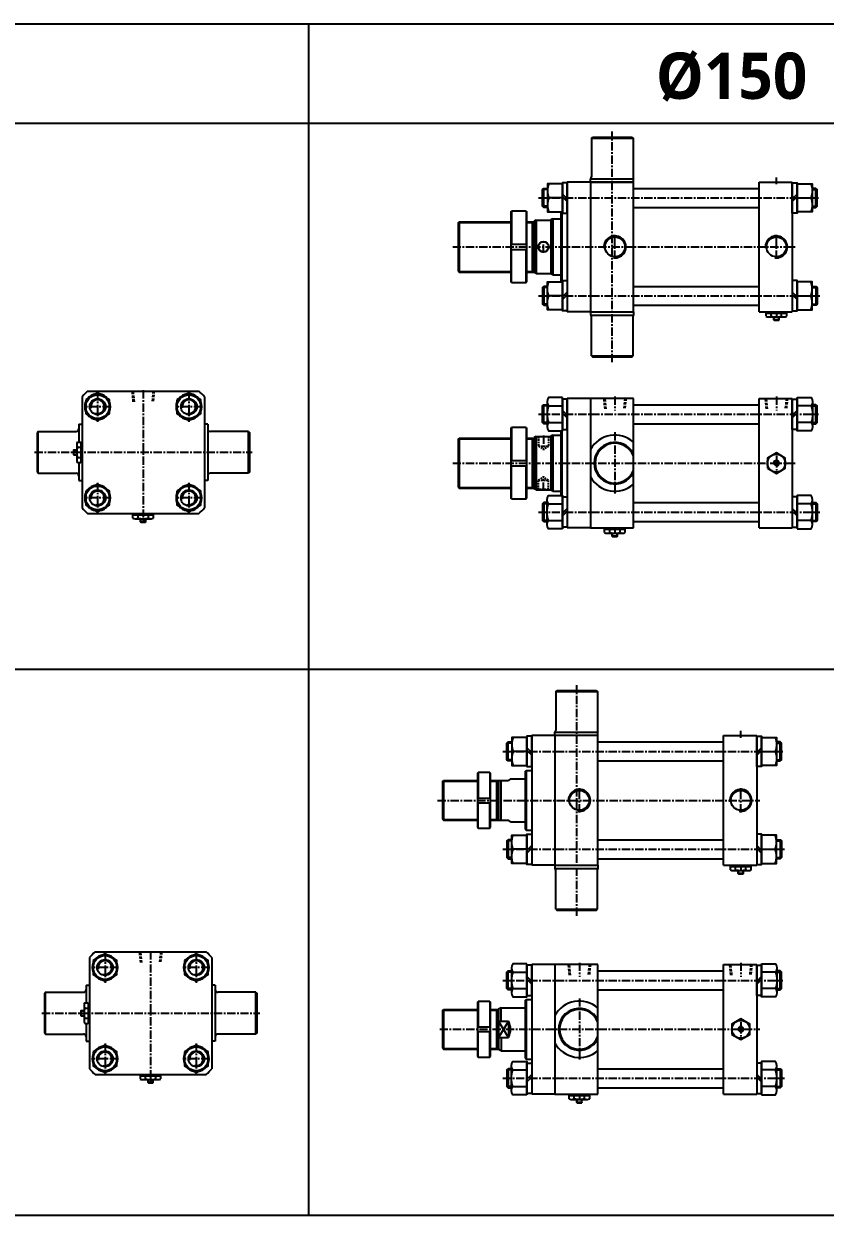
# Model space of a CAD drawing. Extents: x -819 to 4840, y 0 to 3452.
# Drawn here: x 893 to 2104, y 0 to 1801 of the extents above; entities that cross this region are included whole.
import ezdxf

# ---------------------------------------------------------------- set-up
doc = ezdxf.new("R2010")
doc.units = 0
doc.header["$LTSCALE"] = 10
doc.header["$MEASUREMENT"] = 0
doc.linetypes.add('CENTER', pattern=[2, 1.25, -0.25, 0.25, -0.25])
doc.linetypes.add('HIDDEN', pattern=[0.375, 0.25, -0.125])
doc.layers.get('0').update_dxf_attribs({"linetype": 'CONTINUOUS'})
doc.layers.get('DEFPOINTS').update_dxf_attribs({"linetype": 'CONTINUOUS'})
for name, color, linetype in [('CENTER', 1, 'CENTER'), ('ML', 7, 'CONTINUOUS'), ('THIN', 3, 'CONTINUOUS')]:
    doc.layers.add(name, color=color, linetype=linetype)
doc.styles.add('문자', font='romans.shx')

msp = doc.modelspace()

# ---------------------------------------------------------------- linework, layer by layer
for p, q in [((0, 1801.1), (3817.3, 1801.1)), ((1323.8, 0), (1323.8, 1801.1)), ((0, 1651.1), (3817.3, 1651.1)), ((0, 825.6), (3817.3, 825.6)), ((0, 0), (3817.3, 0))]:
    msp.add_line(p, q)
at = {"color": 7, "linetype": 'Continuous'}
for p, q in [((2014.6, 1358.9), (2014.6, 1363.9)), ((2014.6, 1363.9), (2021, 1363.9)), ((2015.6, 1363.9), (2015.6, 1365.9)), ((2015.6, 1365.9), (2044.8, 1365.9)), ((2017.8, 1357.9), (2042.6, 1357.9)), ((2021, 1363.9), (2045.8, 1363.9)), ((2022.4, 1358.9), (2022.4, 1363.9)), ((2026.2, 1358.2), (2026.2, 1358.2)), ((2026.2, 1353.4), (2026.2, 1357.9)), ((2026.2, 1353.4), (2026.7, 1352.9)), ((2034.2, 1353.4), (2026.2, 1353.4)), ((2026.7, 1352.9), (2033.7, 1352.9)), ((2034.2, 1353.4), (2033.7, 1352.9)), ((2034.2, 1353.4), (2034.2, 1357.9)), ((2038, 1358.9), (2038, 1363.9)), ((2044.8, 1363.9), (2044.8, 1365.9)), ((2045.8, 1358.9), (2045.8, 1363.9)), ((968.3, 1157.3), (967.8, 1156.8)), ((967.8, 1156.8), (967.8, 1149.8)), ((968.3, 1157.3), (972.8, 1157.3)), ((968.3, 1149.3), (968.3, 1157.3)), ((972.8, 1165.7), (972.8, 1140.9)), ((973.1, 1157.3), (973.1, 1157.3)), ((973.8, 1168.9), (978.8, 1168.9)), ((973.8, 1161.1), (978.8, 1161.1)), ((978.8, 1168.9), (978.8, 1162.6)), ((978.8, 1167.9), (980.8, 1167.9)), ((978.8, 1162.6), (978.8, 1137.7)), ((980.8, 1167.9), (980.8, 1138.7)), ((968.3, 1149.3), (967.8, 1149.8)), ((968.3, 1149.3), (972.8, 1149.3)), ((973.8, 1145.5), (978.8, 1145.5)), ((973.8, 1137.7), (978.8, 1137.7)), ((978.8, 1138.7), (980.8, 1138.7)), ((1057.7, 1053.8), (1057.7, 1058.8)), ((1057.7, 1058.8), (1064.1, 1058.8)), ((1058.7, 1058.8), (1058.7, 1060.8)), ((1058.7, 1060.8), (1087.9, 1060.8)), ((1060.9, 1052.8), (1085.7, 1052.8)), ((1064.1, 1058.8), (1088.9, 1058.8)), ((1065.5, 1053.8), (1065.5, 1058.8)), ((1069.3, 1053.1), (1069.3, 1053.1)), ((1069.3, 1048.3), (1069.3, 1052.8)), ((1069.3, 1048.3), (1069.8, 1047.8)), ((1077.3, 1048.3), (1069.3, 1048.3)), ((1069.8, 1047.8), (1076.8, 1047.8)), ((1077.3, 1048.3), (1076.8, 1047.8)), ((1077.3, 1048.3), (1077.3, 1052.8)), ((1081.1, 1053.8), (1081.1, 1058.8)), ((1087.9, 1058.8), (1087.9, 1060.8)), ((1088.9, 1053.8), (1088.9, 1058.8)), ((1770.6, 1031.9), (1770.6, 1036.9)), ((1770.6, 1036.9), (1777, 1036.9)), ((1771.6, 1036.9), (1771.6, 1038.9)), ((1771.6, 1038.9), (1800.8, 1038.9)), ((1773.8, 1030.9), (1798.6, 1030.9)), ((1777, 1036.9), (1801.8, 1036.9)), ((1778.4, 1031.9), (1778.4, 1036.9)), ((1782.2, 1031.2), (1782.2, 1031.2)), ((1782.2, 1026.4), (1782.2, 1030.9)), ((1790.2, 1026.4), (1790.2, 1030.9)), ((1794, 1031.9), (1794, 1036.9)), ((1800.8, 1036.9), (1800.8, 1038.9)), ((1801.8, 1031.9), (1801.8, 1036.9)), ((1782.2, 1026.4), (1782.7, 1025.9)), ((1790.2, 1026.4), (1782.2, 1026.4)), ((1782.7, 1025.9), (1789.7, 1025.9)), ((1790.2, 1026.4), (1789.7, 1025.9)), ((1960.8, 522.1), (1960.8, 527.1)), ((1960.8, 527.1), (1967.1, 527.1)), ((1961.8, 527.1), (1961.8, 529.1)), ((1961.8, 529.1), (1991, 529.1)), ((1967.1, 527.1), (1992, 527.1)), ((1968.6, 522.1), (1968.6, 527.1)), ((1984.2, 522.1), (1984.2, 527.1)), ((1991, 527.1), (1991, 529.1)), ((1992, 522.1), (1992, 527.1)), ((1964, 521.1), (1988.8, 521.1)), ((1972.4, 521.3), (1972.4, 521.3)), ((1972.4, 516.6), (1972.4, 521.1)), ((1972.4, 516.6), (1972.9, 516.1)), ((1980.4, 516.6), (1972.4, 516.6)), ((1972.9, 516.1), (1979.9, 516.1)), ((1980.4, 516.6), (1979.9, 516.1)), ((1980.4, 516.6), (1980.4, 521.1)), ((979.5, 309.4), (979, 308.9)), ((979, 308.9), (979, 301.9)), ((979.5, 309.4), (984, 309.4)), ((979.5, 301.4), (979.5, 309.4)), ((984, 317.8), (984, 293)), ((984.2, 309.4), (984.2, 309.4)), ((984.9, 321), (990, 321)), ((984.9, 313.2), (990, 313.2)), ((990, 321), (990, 314.7)), ((990, 320), (992, 320)), ((990, 314.7), (990, 289.8)), ((992, 320), (992, 290.8)), ((979.5, 301.4), (979, 301.9)), ((979.5, 301.4), (984, 301.4)), ((984.9, 297.6), (990, 297.6)), ((984.9, 289.8), (990, 289.8)), ((990, 290.8), (992, 290.8)), ((1068.9, 205.9), (1068.9, 210.9)), ((1068.9, 210.9), (1075.2, 210.9)), ((1069.9, 210.9), (1069.9, 212.9)), ((1069.9, 212.9), (1099, 212.9)), ((1072, 204.9), (1096.9, 204.9)), ((1075.2, 210.9), (1100, 210.9)), ((1076.7, 205.9), (1076.7, 210.9)), ((1080.5, 205.2), (1080.5, 205.2)), ((1080.5, 200.4), (1080.5, 204.9)), ((1080.5, 200.4), (1081, 199.9)), ((1088.5, 200.4), (1080.5, 200.4)), ((1081, 199.9), (1088, 199.9)), ((1088.5, 200.4), (1088, 199.9)), ((1088.5, 200.4), (1088.5, 204.9)), ((1092.2, 205.9), (1092.2, 210.9)), ((1099, 210.9), (1099, 212.9)), ((1100, 205.9), (1100, 210.9)), ((1716.8, 176), (1716.8, 181)), ((1716.8, 181), (1723.1, 181)), ((1717.8, 181), (1717.8, 183)), ((1717.8, 183), (1747, 183)), ((1723.1, 181), (1748, 181)), ((1724.6, 176), (1724.6, 181)), ((1740.2, 176), (1740.2, 181)), ((1747, 181), (1747, 183)), ((1748, 176), (1748, 181)), ((1720, 175), (1744.8, 175)), ((1728.4, 175.3), (1728.4, 175.3)), ((1728.4, 170.5), (1728.4, 175)), ((1728.4, 170.5), (1728.9, 170)), ((1736.4, 170.5), (1728.4, 170.5)), ((1728.9, 170), (1735.9, 170)), ((1736.4, 170.5), (1735.9, 170)), ((1736.4, 170.5), (1736.4, 175))]:
    msp.add_line(p, q, dxfattribs=at)
for points in [[(2016.7, 1129.1), (2030.2, 1121.3), (2043.7, 1129.1), (2043.7, 1144.7), (2030.2, 1152.5), (2016.7, 1144.7)], [(2028.8, 1139.4), (2027.3, 1136.9), (2028.8, 1134.4), (2031.7, 1134.4), (2033.1, 1136.9), (2031.7, 1139.4)], [(1962.9, 273.2), (1976.4, 265.4), (1989.9, 273.2), (1989.9, 288.8), (1976.4, 296.6), (1962.9, 288.8)], [(1974.9, 283.5), (1973.5, 281), (1974.9, 278.5), (1977.8, 278.5), (1979.3, 281), (1977.8, 283.5)]]:
    msp.add_lwpolyline(points, close=True, dxfattribs=at)
for centre, radius in [((2030.2, 1136.9), 13.5), ((2030.2, 1136.9), 3.5), ((1976.4, 281), 13.5), ((1976.4, 281), 3.5)]:
    msp.add_circle(centre, radius, dxfattribs=at)
for centre, radius, start, end in [((2017.8, 1363.5), 5.62, 235.6158, 270), ((2018.5, 1366.1), 8.22, 241.7006, 298.2994), ((2030.2, 1389.3), 31.3, 255.6172, 270.0141), ((2030.2, 1389.3), 31.3, 269.9859, 284.3828), ((2041.9, 1366.1), 8.22, 241.7006, 298.2994), ((978.4, 1165.7), 5.62, 145.6158, 180), ((981, 1165), 8.22, 151.7006, 208.2994), ((1004.2, 1153.3), 31.3, 165.6172, 180.0141), ((1004.2, 1153.3), 31.3, 179.9859, 194.3828), ((981, 1141.6), 8.22, 151.7006, 208.2994), ((1060.9, 1058.4), 5.62, 235.6158, 270), ((1061.6, 1061), 8.22, 241.7006, 298.2994), ((1073.3, 1084.2), 31.3, 255.6172, 270.0141), ((1073.3, 1084.2), 31.3, 269.9859, 284.3828), ((1085, 1061), 8.22, 241.7006, 298.2994), ((1773.8, 1036.5), 5.62, 235.6158, 270), ((1774.5, 1039.1), 8.22, 241.7006, 298.2994), ((1786.2, 1062.3), 31.3, 255.6172, 270.0141), ((1786.2, 1062.3), 31.3, 269.9859, 284.3828), ((1797.9, 1039.1), 8.22, 241.7006, 298.2994), ((1964, 526.7), 5.62, 235.6158, 270), ((1964.7, 529.3), 8.22, 241.7006, 298.2994), ((1976.4, 552.4), 31.3, 255.6172, 270.0141), ((1976.4, 552.4), 31.3, 269.9859, 284.3828), ((1988.1, 529.3), 8.22, 241.7006, 298.2994), ((989.6, 317.8), 5.62, 145.6158, 180), ((992.2, 317.1), 8.22, 151.7006, 208.2994), ((1015.3, 305.4), 31.3, 165.6172, 180.0141), ((1015.3, 305.4), 31.3, 179.9859, 194.3828), ((992.2, 293.7), 8.22, 151.7006, 208.2994), ((1072, 210.5), 5.62, 235.6158, 270), ((1072.8, 213.1), 8.22, 241.7006, 298.2994), ((1084.4, 236.3), 31.3, 255.6172, 270.0141), ((1084.5, 236.3), 31.3, 269.9859, 284.3828), ((1096.1, 213.1), 8.22, 241.7006, 298.2994), ((1720, 180.7), 5.62, 235.6158, 270), ((1720.7, 183.3), 8.22, 241.7006, 298.2994), ((1732.4, 206.4), 31.3, 255.6172, 270.0141), ((1732.4, 206.4), 31.3, 269.9859, 284.3828), ((1744.1, 183.3), 8.22, 241.7006, 298.2994)]:
    msp.add_arc(centre, radius, start, end, dxfattribs=at)
at = {"layer": 'CENTER'}
for p, q in [((1004.3, 1245.3), (1004.3, 1199.4)), ((1142.3, 1245.3), (1142.3, 1199.4)), ((1024.2, 1222.3), (984.4, 1222.3)), ((1162.2, 1222.3), (1122.4, 1222.3)), ((1004.3, 1107.3), (1004.3, 1061.4)), ((1142.3, 1107.3), (1142.3, 1061.4)), ((1024.2, 1084.3), (984.4, 1084.3)), ((1162.2, 1084.3), (1122.4, 1084.3)), ((1015.5, 397.4), (1015.5, 351.4)), ((1153.5, 397.4), (1153.5, 351.4)), ((1035.4, 374.4), (995.6, 374.4)), ((1173.4, 374.4), (1133.6, 374.4)), ((1015.5, 259.4), (1015.5, 213.4)), ((1153.5, 259.4), (1153.5, 213.4)), ((1035.4, 236.4), (995.6, 236.4)), ((1173.4, 236.4), (1133.6, 236.4))]:
    msp.add_line(p, q, dxfattribs=at)
at = {"layer": 'DEFPOINTS', "color": 0, "linetype": 'ByBlock'}
for p in [(975.8, 1110.8), (1170.8, 1110.8), (987, 262.9), (1182, 262.9)]:
    msp.add_point(p, dxfattribs=at)
at = {"layer": 'ML'}
for p, q in [((1750.7, 1628.4), (1752.2, 1629.9)), ((1750.7, 1628.4), (1813.7, 1628.4)), ((1750.7, 1628.4), (1750.7, 1570)), ((1812.2, 1629.9), (1813.7, 1628.4)), ((1813.7, 1628.4), (1813.7, 1568.9)), ((1678.6, 1523.6), (1678.6, 1552.2)), ((1714.2, 1561.9), (1714.2, 1365.9)), ((1749.2, 1561.9), (1714.2, 1561.9)), ((1749.2, 1561.9), (1749.2, 1566.9)), ((1749.2, 1561.9), (1749.2, 1365.9)), ((1814.2, 1561.9), (1749.2, 1561.9)), ((1749.2, 1561.9), (1814.2, 1561.9)), ((1814.2, 1561.9), (1814.2, 1566.9)), ((1814.2, 1365.9), (1814.2, 1561.9)), ((2004.2, 1561.9), (2054.2, 1561.9)), ((2004.2, 1365.9), (2004.2, 1561.9)), ((2054.2, 1561.9), (2054.2, 1365.9)), ((2089.9, 1523.6), (2089.9, 1552.2)), ((1707, 1537.9), (1686.1, 1537.9)), ((1707, 1543.6), (1714.2, 1536.4)), ((1707, 1539.5), (1714.2, 1532.3)), ((2061.4, 1543.6), (2054.2, 1536.4)), ((2061.4, 1539.5), (2054.2, 1532.3)), ((2061.4, 1537.9), (2082.3, 1537.9)), ((1629, 1516.9), (1630, 1517.9)), ((1629, 1516.9), (1629, 1410.9)), ((1630, 1517.9), (1630, 1467.9)), ((1652, 1517.9), (1630, 1517.9)), ((1652, 1517.9), (1652, 1467.9)), ((1652, 1517.9), (1653, 1516.9)), ((1653, 1410.9), (1653, 1516.9)), ((1704.2, 1516.7), (1704.2, 1411.2)), ((1705.7, 1516.7), (1705.7, 1411.2)), ((1549.2, 1500.4), (1550.7, 1501.9)), ((1549.2, 1500.4), (1549.2, 1427.4)), ((1550.7, 1501.9), (1550.7, 1425.9)), ((1661.2, 1501.9), (1661.2, 1425.9)), ((1667.2, 1504.4), (1664.2, 1502.7)), ((1664.2, 1502.7), (1664.2, 1425.2)), ((1667.2, 1504.4), (1667.2, 1423.4)), ((1692.2, 1506.4), (1689.2, 1504.7)), ((1689.2, 1504.7), (1689.2, 1423.2)), ((1692.2, 1506.4), (1692.2, 1421.4)), ((1629, 1467.9), (1653, 1467.9)), ((1629, 1459.9), (1653, 1459.9)), ((1630, 1409.9), (1630, 1459.9)), ((1652, 1409.9), (1652, 1459.9)), ((1549.2, 1427.4), (1550.7, 1425.9)), ((1667.2, 1423.4), (1664.2, 1425.2)), ((1692.2, 1421.4), (1689.2, 1423.2)), ((1630, 1409.9), (1629, 1410.9)), ((1630, 1409.9), (1652, 1409.9)), ((1652, 1409.9), (1653, 1410.9)), ((1678.6, 1404.2), (1678.6, 1375.6)), ((1707, 1389.9), (1686.1, 1389.9)), ((1707, 1388.4), (1714.2, 1395.6)), ((1707, 1384.3), (1714.2, 1391.5)), ((2061.4, 1388.4), (2054.2, 1395.6)), ((2061.4, 1384.3), (2054.2, 1391.5)), ((2061.4, 1389.9), (2082.3, 1389.9)), ((2089.9, 1404.2), (2089.9, 1375.6)), ((1749.2, 1365.9), (1714.2, 1365.9)), ((1749.2, 1365.9), (1814.2, 1365.9)), ((1749.2, 1365.9), (1749.2, 1360.9)), ((1750.7, 1299.4), (1750.7, 1357.8)), ((1813.7, 1299.4), (1813.7, 1359)), ((1814.2, 1365.9), (1814.2, 1360.9)), ((2004.2, 1365.9), (2054.2, 1365.9)), ((1750.7, 1299.4), (1752.2, 1297.9)), ((1750.7, 1299.4), (1813.7, 1299.4)), ((1812.2, 1297.9), (1813.7, 1299.4)), ((989.2, 1245.8), (1157.4, 1245.8)), ((980.8, 1237.4), (980.8, 1110.8)), ((1165.8, 1237.4), (1165.8, 1110.8)), ((1678.6, 1196.6), (1678.6, 1225.2)), ((1683.7, 1229.7), (1683.7, 1192.1)), ((1749.2, 1234.9), (1714.2, 1234.9)), ((1714.2, 1234.9), (1714.2, 1038.9)), ((1749.2, 1234.9), (1749.2, 1038.9)), ((1814.2, 1234.9), (1749.2, 1234.9)), ((1814.2, 1038.9), (1814.2, 1234.9)), ((2004.2, 1038.9), (2004.2, 1234.9)), ((2004.2, 1234.9), (2054.2, 1234.9)), ((2054.2, 1234.9), (2054.2, 1038.9)), ((2084.7, 1229.7), (2084.7, 1192.1)), ((2089.9, 1196.6), (2089.9, 1225.2)), ((1685.7, 1223.4), (1707, 1223.4)), ((1707, 1216.6), (1714.2, 1209.4)), ((1707, 1212.5), (1714.2, 1205.3)), ((2061.4, 1216.6), (2054.2, 1209.4)), ((2061.4, 1212.5), (2054.2, 1205.3)), ((2082.8, 1223.4), (2061.4, 1223.4)), ((975.8, 1195.8), (980.3, 1195.8)), ((975.8, 1195.8), (975.8, 1168.9)), ((1170.8, 1195.8), (1166.3, 1195.8)), ((1170.8, 1195.8), (1170.8, 1110.8)), ((1629, 1189.9), (1630, 1190.9)), ((1629, 1189.9), (1629, 1083.9)), ((1630, 1190.9), (1630, 1140.9)), ((1652, 1190.9), (1630, 1190.9)), ((1652, 1190.9), (1652, 1140.9)), ((1652, 1190.9), (1653, 1189.9)), ((1653, 1083.9), (1653, 1189.9)), ((1685.7, 1198.4), (1707, 1198.4)), ((2082.8, 1198.4), (2061.4, 1198.4)), ((914.3, 1184.8), (912.8, 1183.3)), ((912.8, 1183.3), (912.8, 1123.3)), ((914.3, 1184.8), (971.8, 1184.8)), ((914.3, 1121.8), (914.3, 1184.8)), ((1232.3, 1184.8), (1174.8, 1184.8)), ((1232.3, 1121.8), (1232.3, 1184.8)), ((1232.3, 1184.8), (1233.8, 1183.3)), ((1233.8, 1183.3), (1233.8, 1123.3)), ((1549.2, 1173.4), (1550.7, 1174.9)), ((1549.2, 1173.4), (1549.2, 1100.4)), ((1550.7, 1174.9), (1550.7, 1098.9)), ((1661.2, 1174.9), (1661.2, 1098.9)), ((1667.2, 1177.4), (1664.2, 1175.7)), ((1664.2, 1175.7), (1664.2, 1098.1)), ((1667.2, 1177.4), (1667.2, 1096.4)), ((1692.2, 1179.4), (1689.2, 1177.7)), ((1689.2, 1177.7), (1689.2, 1096.1)), ((1692.2, 1179.4), (1692.2, 1094.4)), ((1704.2, 1185.8), (1704.2, 1088)), ((1705.7, 1185.8), (1705.7, 1088)), ((975.8, 1137.7), (975.8, 1110.8)), ((1629, 1140.9), (1653, 1140.9)), ((912.8, 1123.3), (914.3, 1121.8)), ((914.3, 1121.8), (971.8, 1121.8)), ((1232.3, 1121.8), (1174.8, 1121.8)), ((1233.8, 1123.3), (1232.3, 1121.8)), ((1629, 1132.9), (1653, 1132.9)), ((1630, 1082.9), (1630, 1132.9)), ((1652, 1082.9), (1652, 1132.9)), ((975.8, 1110.8), (980.3, 1110.8)), ((1170.8, 1110.8), (1166.3, 1110.8)), ((1549.2, 1100.4), (1550.7, 1098.9)), ((1630, 1082.9), (1629, 1083.9)), ((1630, 1082.9), (1652, 1082.9)), ((1652, 1082.9), (1653, 1083.9)), ((1667.2, 1096.4), (1664.2, 1098.1)), ((1683.7, 1044.1), (1683.7, 1081.7)), ((1692.2, 1094.4), (1689.2, 1096.1)), ((2084.7, 1044.1), (2084.7, 1081.7)), ((1678.6, 1077.2), (1678.6, 1048.6)), ((1685.7, 1075.4), (1707, 1075.4)), ((1707, 1061.4), (1714.2, 1068.6)), ((1707, 1057.3), (1714.2, 1064.5)), ((2061.4, 1061.4), (2054.2, 1068.6)), ((2061.4, 1057.3), (2054.2, 1064.5)), ((2082.8, 1075.4), (2061.4, 1075.4)), ((2089.9, 1077.2), (2089.9, 1048.6)), ((1685.7, 1050.4), (1707, 1050.4)), ((2082.8, 1050.4), (2061.4, 1050.4)), ((1749.2, 1038.9), (1714.2, 1038.9)), ((1749.2, 1038.9), (1814.2, 1038.9)), ((2004.2, 1038.9), (2054.2, 1038.9)), ((1696.9, 791.6), (1698.4, 793.1)), ((1758.4, 793.1), (1759.9, 791.6)), ((1696.9, 791.6), (1759.9, 791.6)), ((1696.9, 791.6), (1696.9, 733.2)), ((1759.9, 791.6), (1759.9, 732)), ((1660.4, 725.1), (1660.4, 529.1)), ((1695.4, 725.1), (1660.4, 725.1)), ((1695.4, 725.1), (1695.4, 730.1)), ((1695.4, 725.1), (1695.4, 529.1)), ((1760.4, 725.1), (1695.4, 725.1)), ((1760.4, 725.1), (1760.4, 730.1)), ((1760.4, 529.1), (1760.4, 725.1)), ((1950.4, 725.1), (2000.4, 725.1)), ((1950.4, 529.1), (1950.4, 725.1)), ((2000.4, 725.1), (2000.4, 529.1)), ((1624.7, 686.8), (1624.7, 715.4)), ((1653.2, 706.7), (1660.4, 699.5)), ((1653.2, 702.7), (1660.4, 695.5)), ((2007.6, 706.7), (2000.4, 699.5)), ((2007.6, 702.7), (2000.4, 695.5)), ((2036, 686.8), (2036, 715.4)), ((1653.2, 701.1), (1632.2, 701.1)), ((2007.6, 701.1), (2028.5, 701.1)), ((1578.3, 668.1), (1579.3, 669.1)), ((1578.3, 668.1), (1578.3, 586.1)), ((1579.3, 669.1), (1579.3, 630.6)), ((1597.3, 669.1), (1579.3, 669.1)), ((1597.3, 669.1), (1597.3, 630.6)), ((1597.3, 669.1), (1598.3, 668.1)), ((1598.3, 586.1), (1598.3, 668.1)), ((1650.4, 670.6), (1651.9, 672.1)), ((1650.4, 670.6), (1650.4, 583.6)), ((1651.9, 672.1), (1651.9, 582.1)), ((1525.4, 655.6), (1526.9, 657.1)), ((1525.4, 655.6), (1525.4, 598.6)), ((1526.9, 657.1), (1526.9, 597.1)), ((1607.4, 657.1), (1607.4, 597.1)), ((1610.4, 657.1), (1610.4, 596.9)), ((1614.4, 597.1), (1614.4, 657.1)), ((1628.4, 659.6), (1625.4, 657.1)), ((1578.3, 630.6), (1598.3, 630.6)), ((1578.3, 623.6), (1598.3, 623.6)), ((1579.3, 585.1), (1579.3, 623.6)), ((1597.3, 585.1), (1597.3, 623.6)), ((1525.4, 598.6), (1526.9, 597.1)), ((1628.4, 594.6), (1625.4, 597.1)), ((1578.3, 586.1), (1579.3, 585.1)), ((1579.3, 585.1), (1597.3, 585.1)), ((1597.3, 585.1), (1598.3, 586.1)), ((1650.4, 583.6), (1651.9, 582.1)), ((1624.7, 567.4), (1624.7, 538.8)), ((1653.2, 551.5), (1660.4, 558.7)), ((2007.6, 551.5), (2000.4, 558.7)), ((2036, 567.4), (2036, 538.8)), ((1653.2, 553.1), (1632.2, 553.1)), ((1653.2, 547.5), (1660.4, 554.7)), ((2007.6, 547.5), (2000.4, 554.7)), ((2007.6, 553.1), (2028.5, 553.1)), ((1695.4, 529.1), (1660.4, 529.1)), ((1695.4, 529.1), (1760.4, 529.1)), ((1695.4, 529.1), (1695.4, 524.1)), ((1760.4, 529.1), (1760.4, 524.1)), ((1950.4, 529.1), (2000.4, 529.1)), ((1696.9, 462.6), (1696.9, 521)), ((1759.9, 462.6), (1759.9, 522.2)), ((1696.9, 462.6), (1759.9, 462.6)), ((1696.9, 462.6), (1698.4, 461.1)), ((1758.4, 461.1), (1759.9, 462.6)), ((1000.4, 397.9), (1168.5, 397.9)), ((992, 389.5), (992, 262.9)), ((1177, 389.5), (1177, 262.9)), ((1695.4, 379), (1660.4, 379)), ((1660.4, 379), (1660.4, 183)), ((1695.4, 379), (1695.4, 183)), ((1760.4, 379), (1695.4, 379)), ((1760.4, 183), (1760.4, 379)), ((1950.4, 183), (1950.4, 379)), ((1950.4, 379), (2000.4, 379)), ((2000.4, 379), (2000.4, 183)), ((1624.7, 340.7), (1624.7, 369.3)), ((1629.9, 373.8), (1629.9, 336.2)), ((1631.8, 367.6), (1653.2, 367.6)), ((1653.2, 360.7), (1660.4, 353.5)), ((2007.6, 360.7), (2000.4, 353.5)), ((2028.9, 367.6), (2007.6, 367.6)), ((2030.9, 373.8), (2030.9, 336.2)), ((2036, 340.7), (2036, 369.3)), ((987, 347.9), (987, 321)), ((987, 347.9), (991.5, 347.9)), ((1182, 347.9), (1177.5, 347.9)), ((1182, 347.9), (1182, 262.9)), ((1631.8, 342.5), (1653.2, 342.5)), ((1653.2, 356.6), (1660.4, 349.4)), ((2007.6, 356.6), (2000.4, 349.4)), ((2028.9, 342.5), (2007.6, 342.5)), ((925.5, 336.9), (924, 335.4)), ((924, 335.4), (924, 275.4)), ((925.5, 273.9), (925.5, 336.9)), ((925.5, 336.9), (983, 336.9)), ((1243.5, 336.9), (1186, 336.9)), ((1243.5, 273.9), (1243.5, 336.9)), ((1243.5, 336.9), (1245, 335.4)), ((1245, 335.4), (1245, 275.4)), ((1650.4, 324.5), (1651.9, 326)), ((1650.4, 324.5), (1650.4, 237.5)), ((1651.9, 326), (1651.9, 236)), ((1525.4, 309.5), (1526.9, 311)), ((1525.4, 309.5), (1525.4, 252.5)), ((1526.9, 311), (1526.9, 251)), ((1578.3, 322), (1579.3, 323)), ((1578.3, 322), (1578.3, 240)), ((1597.3, 323), (1579.3, 323)), ((1579.3, 323), (1579.3, 284.5)), ((1597.3, 323), (1598.3, 322)), ((1597.3, 323), (1597.3, 284.5)), ((1598.3, 240), (1598.3, 322)), ((1607.4, 311), (1607.4, 251)), ((1614.4, 313.5), (1610.4, 311.2)), ((1610.4, 311.2), (1610.4, 250.8)), ((1614.4, 293.5), (1614.4, 313.5)), ((987, 289.8), (987, 262.9)), ((1610.4, 293.5), (1625.4, 293.5)), ((1625.4, 293.5), (1625.4, 268.5)), ((924, 275.4), (925.5, 273.9)), ((925.5, 273.9), (983, 273.9)), ((1243.5, 273.9), (1186, 273.9)), ((1245, 275.4), (1243.5, 273.9)), ((1578.3, 284.5), (1598.3, 284.5)), ((1578.3, 277.5), (1598.3, 277.5)), ((1579.3, 239), (1579.3, 277.5)), ((1597.3, 239), (1597.3, 277.5)), ((987, 262.9), (991.5, 262.9)), ((1182, 262.9), (1177.5, 262.9)), ((1525.4, 252.5), (1526.9, 251)), ((1610.4, 268.5), (1625.4, 268.5)), ((1614.4, 268.5), (1614.4, 248.5)), ((1578.3, 240), (1579.3, 239)), ((1579.3, 239), (1597.3, 239)), ((1597.3, 239), (1598.3, 240)), ((1614.4, 248.5), (1610.4, 250.8)), ((1650.4, 237.5), (1651.9, 236)), ((1624.7, 221.3), (1624.7, 192.7)), ((1629.9, 188.2), (1629.9, 225.8)), ((1631.8, 219.6), (1653.2, 219.6)), ((2028.9, 219.6), (2007.6, 219.6)), ((2030.9, 188.2), (2030.9, 225.8)), ((2036, 221.3), (2036, 192.7)), ((1653.2, 205.5), (1660.4, 212.7)), ((1653.2, 201.4), (1660.4, 208.6)), ((2007.6, 205.5), (2000.4, 212.7)), ((2007.6, 201.4), (2000.4, 208.6)), ((1631.8, 194.5), (1653.2, 194.5)), ((1695.4, 183), (1660.4, 183)), ((1695.4, 183), (1760.4, 183)), ((1950.4, 183), (2000.4, 183)), ((2028.9, 194.5), (2007.6, 194.5))]:
    msp.add_line(p, q, dxfattribs=at)
at = {"layer": 'ML', "color": 7, "linetype": 'Continuous'}
for p, q in [((1752.2, 1629.9), (1812.2, 1629.9)), ((1749.2, 1566.9), (1814.2, 1566.9)), ((1814.2, 1552.2), (2004.2, 1552.2)), ((1814.2, 1523.6), (2004.2, 1523.6)), ((1550.7, 1501.9), (1629, 1501.9)), ((1653, 1501.9), (1664.2, 1501.9)), ((1667.2, 1504.4), (1689.2, 1504.4)), ((1692.2, 1506.4), (1704.2, 1506.4)), ((1550.7, 1425.9), (1629, 1425.9)), ((1653, 1425.9), (1664.2, 1425.9)), ((1667.2, 1423.4), (1689.2, 1423.4)), ((1692.2, 1421.4), (1704.2, 1421.4)), ((1814.2, 1404.2), (2004.2, 1404.2)), ((1814.2, 1375.6), (2004.2, 1375.6)), ((1749.2, 1360.9), (1814.2, 1360.9)), ((1752.2, 1297.9), (1812.2, 1297.9)), ((1814.2, 1225.2), (2004.2, 1225.2)), ((1814.2, 1196.6), (2004.2, 1196.6)), ((1550.7, 1174.9), (1629, 1174.9)), ((1653, 1174.9), (1664.2, 1174.9)), ((1667.2, 1177.4), (1689.2, 1177.4)), ((1692.2, 1179.4), (1704.2, 1179.4)), ((980.8, 1110.8), (980.8, 1069.2)), ((1165.8, 1110.8), (1165.8, 1069.2)), ((1550.7, 1098.9), (1629, 1098.9)), ((1653, 1098.9), (1664.2, 1098.9)), ((1667.2, 1096.4), (1689.2, 1096.4)), ((1692.2, 1094.4), (1704.2, 1094.4)), ((1814.2, 1077.2), (2004.2, 1077.2)), ((989.2, 1060.8), (1157.4, 1060.8)), ((1814.2, 1048.6), (2004.2, 1048.6)), ((1698.4, 793.1), (1758.4, 793.1)), ((1695.4, 730.1), (1760.4, 730.1)), ((1760.4, 715.4), (1950.4, 715.4)), ((1760.4, 686.8), (1950.4, 686.8)), ((1651.9, 672.1), (1660.4, 672.1)), ((1526.9, 657.1), (1578.3, 657.1)), ((1598.3, 657.1), (1610.4, 657.1)), ((1610.4, 657.1), (1625.4, 657.1)), ((1628.4, 659.6), (1650.4, 659.6)), ((1526.9, 597.1), (1578.3, 597.1)), ((1598.3, 597.1), (1610.4, 597.1)), ((1610.4, 597.1), (1625.4, 597.1)), ((1628.4, 594.6), (1650.4, 594.6)), ((1651.9, 582.1), (1660.4, 582.1)), ((1760.4, 567.4), (1950.4, 567.4)), ((1695.4, 524.1), (1760.4, 524.1)), ((1760.4, 538.8), (1950.4, 538.8)), ((1698.4, 461.1), (1758.4, 461.1)), ((1760.4, 369.3), (1950.4, 369.3)), ((1651.9, 326), (1660.4, 326)), ((1760.4, 340.7), (1950.4, 340.7)), ((1526.9, 311), (1578.3, 311)), ((1598.3, 311), (1610.4, 311)), ((1614.4, 313.5), (1650.4, 313.5)), ((992, 262.9), (992, 221.3)), ((1177, 262.9), (1177, 221.3)), ((1526.9, 251), (1578.3, 251)), ((1598.3, 251), (1610.4, 251)), ((1614.4, 248.5), (1650.4, 248.5)), ((1651.9, 236), (1660.4, 236)), ((1760.4, 221.3), (1950.4, 221.3)), ((1000.4, 212.9), (1168.5, 212.9)), ((1760.4, 192.7), (1950.4, 192.7))]:
    msp.add_line(p, q, dxfattribs=at)
at = {"layer": 'ML', "color": 1, "linetype": 'CENTER'}
for p, q in [((1782.2, 1289.6), (1782.2, 1638.2)), ((2030.2, 1558.6), (2030.2, 1569)), ((1670.6, 1537.9), (2093.9, 1537.9)), ((1786.2, 1445.7), (1786.2, 1482.2)), ((2030.2, 1445.7), (2030.2, 1482.2)), ((1541, 1463.9), (2059.2, 1463.9)), ((1678.2, 1455.1), (1678.2, 1472.7)), ((1670.6, 1389.9), (2096.1, 1389.9)), ((2030.2, 1366.8), (2030.2, 1357.2)), ((1073.3, 1247.1), (1073.3, 1048.4)), ((1786.2, 1237.6), (1786.2, 1216.4)), ((2030.2, 1237.6), (2030.2, 1216.4)), ((1670.6, 1210.9), (2093.9, 1210.9)), ((1678.2, 1178.7), (1678.2, 1156.7)), ((1786.2, 1183.7), (1786.2, 1090.2)), ((909, 1153.3), (1238.1, 1153.3)), ((1541, 1136.9), (2059.2, 1136.9)), ((2030.2, 1147.9), (2030.2, 1125.9)), ((1678.2, 1095.1), (1678.2, 1117.1)), ((1670.6, 1062.9), (2096.1, 1062.9)), ((1786.2, 1039.7), (1786.2, 1030.2)), ((1728.4, 452.8), (1728.4, 801.4)), ((1976.4, 721.8), (1976.4, 732.2)), ((1616.7, 701.1), (2040, 701.1)), ((1732.4, 608.8), (1732.4, 645.4)), ((1976.4, 608.8), (1976.4, 645.4)), ((1517.9, 627.1), (2005.3, 627.1)), ((1616.7, 553.1), (2042.3, 553.1)), ((1976.4, 529.9), (1976.4, 520.4)), ((1084.5, 399.2), (1084.5, 200.5)), ((1732.4, 381.7), (1732.4, 360.5)), ((1976.4, 381.7), (1976.4, 360.5)), ((1616.7, 355), (2040, 355)), ((1732.4, 327.8), (1732.4, 234.3)), ((920.1, 305.4), (1249.3, 305.4)), ((1976.4, 292), (1976.4, 270)), ((1521.3, 281), (2005.3, 281)), ((1616.7, 207), (2042.3, 207)), ((1732.4, 183.9), (1732.4, 174.3))]:
    msp.add_line(p, q, dxfattribs=at)
at = {"layer": 'ML', "color": 2, "linetype": 'Continuous'}
for p, q in [((1549.7, 1500.9), (1629, 1500.9)), ((1653, 1500.9), (1661.2, 1500.9)), ((1549.7, 1426.9), (1629, 1426.9)), ((1653, 1426.9), (1661.2, 1426.9)), ((1549.7, 1173.9), (1629, 1173.9)), ((1653, 1173.9), (1661.2, 1173.9)), ((1549.7, 1099.9), (1629, 1099.9)), ((1653, 1099.9), (1661.2, 1099.9)), ((1525.9, 656.1), (1578.3, 656.1)), ((1598.3, 656.1), (1607.4, 656.1)), ((1525.9, 598.1), (1578.3, 598.1)), ((1598.3, 598.1), (1607.4, 598.1)), ((1525.9, 310), (1578.3, 310)), ((1598.3, 310), (1607.4, 310)), ((1525.9, 252), (1578.3, 252)), ((1598.3, 252), (1607.4, 252))]:
    msp.add_line(p, q, dxfattribs=at)
at = {"layer": 'ML', "color": 2}
for p, q in [((1661.2, 1500.9), (1663, 1501.9)), ((1661.2, 1426.9), (1663, 1425.9)), ((2026.7, 1358.1), (2026.7, 1358.1)), ((2026.7, 1352.9), (2026.7, 1357.9)), ((2033.7, 1352.9), (2033.7, 1357.9)), ((1661.2, 1173.9), (1663, 1174.9)), ((967.8, 1156.8), (972.8, 1156.8)), ((973, 1156.8), (973, 1156.8)), ((967.8, 1149.8), (972.8, 1149.8)), ((1661.2, 1099.9), (1663, 1098.9)), ((1069.8, 1053), (1069.8, 1053)), ((1069.8, 1047.8), (1069.8, 1052.8)), ((1076.8, 1047.8), (1076.8, 1052.8)), ((1782.7, 1031.1), (1782.7, 1031.1)), ((1782.7, 1025.9), (1782.7, 1030.9)), ((1789.7, 1025.9), (1789.7, 1030.9)), ((1607.4, 656.1), (1609.1, 657.1)), ((1607.4, 598.1), (1609.1, 597.1)), ((1972.9, 521.3), (1972.9, 521.3)), ((1972.9, 516.1), (1972.9, 521.1)), ((1979.9, 516.1), (1979.9, 521.1)), ((979, 308.9), (984, 308.9)), ((984.2, 308.9), (984.2, 308.9)), ((1607.4, 310), (1609.1, 311)), ((979, 301.9), (984, 301.9)), ((1625.4, 268.5), (1610.4, 293.5)), ((1625.4, 293.5), (1610.4, 268.5)), ((1607.4, 252), (1609.1, 251)), ((1081, 205.1), (1081, 205.1)), ((1081, 199.9), (1081, 204.9)), ((1088, 199.9), (1088, 204.9)), ((1728.9, 175.2), (1728.9, 175.2)), ((1728.9, 170), (1728.9, 175)), ((1735.9, 170), (1735.9, 175))]:
    msp.add_line(p, q, dxfattribs=at)
at = {"layer": 'ML', "color": 6, "linetype": 'HIDDEN', "ltscale": 1.5}
for p, q in [((1058.3, 1229.8), (1056.7, 1245.8)), ((1059.9, 1229.8), (1058.3, 1245.8)), ((1088.3, 1245.8), (1086.7, 1229.8)), ((1089.9, 1245.8), (1088.3, 1229.8)), ((1771.2, 1218.9), (1769.6, 1234.9)), ((1772.8, 1218.9), (1771.2, 1234.9)), ((1801.2, 1234.9), (1799.6, 1218.9)), ((1802.8, 1234.9), (1801.2, 1218.9)), ((2015.2, 1218.9), (2013.6, 1234.9)), ((2016.8, 1218.9), (2015.2, 1234.9)), ((2045.2, 1234.9), (2043.6, 1218.9)), ((2046.8, 1234.9), (2045.2, 1218.9)), ((1069.5, 381.9), (1067.9, 397.9)), ((1071.1, 381.9), (1069.5, 397.9)), ((1099.5, 397.9), (1097.9, 381.9)), ((1101.1, 397.9), (1099.5, 381.9)), ((1717.4, 363), (1715.8, 379)), ((1719, 363), (1717.4, 379)), ((1747.4, 379), (1745.8, 363)), ((1749, 379), (1747.4, 363)), ((1961.4, 363), (1959.8, 379)), ((1963, 363), (1961.4, 379)), ((1991.4, 379), (1989.8, 363)), ((1993, 379), (1991.4, 363))]:
    msp.add_line(p, q, dxfattribs=at)
at = {"layer": 'ML', "color": 6, "linetype": 'HIDDEN'}
for p, q in [((1670.2, 1177.4), (1670.7, 1176.9)), ((1670.7, 1176.9), (1670.7, 1162.4)), ((1685.7, 1176.9), (1670.7, 1176.9)), ((1686.2, 1177.4), (1685.7, 1176.9)), ((1685.7, 1176.9), (1685.7, 1162.4)), ((1670.7, 1162.4), (1685.7, 1162.4)), ((1670.7, 1162.4), (1678.2, 1158.1)), ((1685.7, 1162.4), (1678.2, 1158.1)), ((1670.7, 1111.4), (1678.2, 1115.7)), ((1670.7, 1111.4), (1685.7, 1111.4)), ((1670.7, 1096.9), (1670.7, 1111.4)), ((1685.7, 1111.4), (1678.2, 1115.7)), ((1685.7, 1096.9), (1685.7, 1111.4)), ((1670.2, 1096.4), (1670.7, 1096.9)), ((1685.7, 1096.9), (1670.7, 1096.9)), ((1686.2, 1096.4), (1685.7, 1096.9))]:
    msp.add_line(p, q, dxfattribs=at)
at = {"layer": 'ML'}
for points in [[(1684.2, 1523.6), (1678.6, 1523.6), (1676.9, 1525.3), (1676.9, 1550.5), (1678.6, 1552.2), (1684.2, 1552.2)], [(1714.2, 1515), (1714.2, 1560.9), (1707, 1560.9), (1707, 1515), (1714.2, 1515)], [(2054.2, 1515), (2054.2, 1560.9), (2061.4, 1560.9), (2061.4, 1515), (2054.2, 1515)], [(2084.2, 1523.6), (2089.9, 1523.6), (2091.6, 1525.3), (2091.6, 1550.5), (2089.9, 1552.2), (2084.2, 1552.2)], [(1714.2, 1412.9), (1714.2, 1367), (1707, 1367), (1707, 1412.9), (1714.2, 1412.9)], [(2054.2, 1412.9), (2054.2, 1367), (2061.4, 1367), (2061.4, 1412.9), (2054.2, 1412.9)], [(1684.2, 1404.2), (1678.6, 1404.2), (1676.9, 1402.5), (1676.9, 1377.3), (1678.6, 1375.6), (1684.2, 1375.6)], [(2084.2, 1404.2), (2089.9, 1404.2), (2091.6, 1402.5), (2091.6, 1377.3), (2089.9, 1375.6), (2084.2, 1375.6)], [(986.3, 1232.7), (986.3, 1211.9), (1004.3, 1201.5), (1022.3, 1211.9), (1022.3, 1232.7), (1004.3, 1243.1), (986.3, 1232.7)], [(1124.3, 1232.7), (1124.3, 1211.9), (1142.3, 1201.5), (1160.3, 1211.9), (1160.3, 1232.7), (1142.3, 1243.1), (1124.3, 1232.7)], [(1683.7, 1196.6), (1678.6, 1196.6), (1676.9, 1198.3), (1676.9, 1223.5), (1678.6, 1225.2), (1683.7, 1225.2)], [(1714.2, 1188), (1714.2, 1233.8), (1707, 1233.8), (1707, 1188), (1714.2, 1188)], [(2054.2, 1188), (2054.2, 1233.8), (2061.4, 1233.8), (2061.4, 1188), (2054.2, 1188)], [(2084.7, 1196.6), (2089.9, 1196.6), (2091.6, 1198.3), (2091.6, 1223.5), (2089.9, 1225.2), (2084.7, 1225.2)], [(986.3, 1094.7), (986.3, 1073.9), (1004.3, 1063.5), (1022.3, 1073.9), (1022.3, 1094.7), (1004.3, 1105.1), (986.3, 1094.7)], [(1124.3, 1094.7), (1124.3, 1073.9), (1142.3, 1063.5), (1160.3, 1073.9), (1160.3, 1094.7), (1142.3, 1105.1), (1124.3, 1094.7)], [(1714.2, 1085.8), (1714.2, 1040), (1707, 1040), (1707, 1085.8), (1714.2, 1085.8)], [(2054.2, 1085.8), (2054.2, 1040), (2061.4, 1040), (2061.4, 1085.8), (2054.2, 1085.8)], [(1683.7, 1077.2), (1678.6, 1077.2), (1676.9, 1075.5), (1676.9, 1050.3), (1678.6, 1048.6), (1683.7, 1048.6)], [(2084.7, 1077.2), (2089.9, 1077.2), (2091.6, 1075.5), (2091.6, 1050.3), (2089.9, 1048.6), (2084.7, 1048.6)], [(1660.4, 678.2), (1660.4, 724), (1653.2, 724), (1653.2, 678.2), (1660.4, 678.2)], [(2000.4, 678.2), (2000.4, 724), (2007.6, 724), (2007.6, 678.2), (2000.4, 678.2)], [(1630.3, 686.8), (1624.7, 686.8), (1623, 688.5), (1623, 713.7), (1624.7, 715.4), (1630.3, 715.4)], [(2030.4, 686.8), (2036, 686.8), (2037.7, 688.5), (2037.7, 713.7), (2036, 715.4), (2030.4, 715.4)], [(1630.3, 567.4), (1624.7, 567.4), (1623, 565.7), (1623, 540.5), (1624.7, 538.8), (1630.3, 538.8)], [(1660.4, 576), (1660.4, 530.2), (1653.2, 530.2), (1653.2, 576), (1660.4, 576)], [(2000.4, 576), (2000.4, 530.2), (2007.6, 530.2), (2007.6, 576), (2000.4, 576)], [(2030.4, 567.4), (2036, 567.4), (2037.7, 565.7), (2037.7, 540.5), (2036, 538.8), (2030.4, 538.8)], [(997.5, 384.8), (997.5, 364), (1015.5, 353.6), (1033.5, 364), (1033.5, 384.8), (1015.5, 395.2), (997.5, 384.8)], [(1135.5, 384.8), (1135.5, 364), (1153.5, 353.6), (1171.5, 364), (1171.5, 384.8), (1153.5, 395.2), (1135.5, 384.8)], [(1629.9, 340.7), (1624.7, 340.7), (1623, 342.5), (1623, 367.6), (1624.7, 369.3), (1629.9, 369.3)], [(1660.4, 332.1), (1660.4, 378), (1653.2, 378), (1653.2, 332.1), (1660.4, 332.1)], [(2000.4, 332.1), (2000.4, 378), (2007.6, 378), (2007.6, 332.1), (2000.4, 332.1)], [(2030.9, 340.7), (2036, 340.7), (2037.7, 342.5), (2037.7, 367.6), (2036, 369.3), (2030.9, 369.3)], [(997.5, 246.8), (997.5, 226), (1015.5, 215.6), (1033.5, 226), (1033.5, 246.8), (1015.5, 257.2), (997.5, 246.8)], [(1135.5, 246.8), (1135.5, 226), (1153.5, 215.6), (1171.5, 226), (1171.5, 246.8), (1153.5, 257.2), (1135.5, 246.8)], [(1629.9, 221.3), (1624.7, 221.3), (1623, 219.6), (1623, 194.5), (1624.7, 192.7), (1629.9, 192.7)], [(1660.4, 230), (1660.4, 184.1), (1653.2, 184.1), (1653.2, 230), (1660.4, 230)], [(2000.4, 230), (2000.4, 184.1), (2007.6, 184.1), (2007.6, 230), (2000.4, 230)], [(2030.9, 221.3), (2036, 221.3), (2037.7, 219.6), (2037.7, 194.5), (2036, 192.7), (2030.9, 192.7)]]:
    msp.add_lwpolyline(points, dxfattribs=at)
for points in [[(1686.1, 1559.2, 0.178633), (1686.1, 1537.9, 0.178633), (1686.1, 1516.7)], [(2082.3, 1559.2, -0.178633), (2082.3, 1537.9, -0.178633), (2082.3, 1516.7)], [(1686.1, 1368.7, -0.178633), (1686.1, 1389.9, -0.178633), (1686.1, 1411.2)], [(2082.3, 1368.7, 0.178633), (2082.3, 1389.9, 0.178633), (2082.3, 1411.2)], [(1707, 1236), (1685.7, 1236, 0.309401), (1685.7, 1223.4, 0.154701), (1685.7, 1198.4, 0.309401), (1685.7, 1185.8), (1707, 1185.8), (1707, 1236)], [(2061.4, 1236), (2082.8, 1236, -0.309401), (2082.8, 1223.4, -0.154701), (2082.8, 1198.4, -0.309401), (2082.8, 1185.8), (2061.4, 1185.8), (2061.4, 1236)], [(1707, 1037.8), (1685.7, 1037.8, -0.309401), (1685.7, 1050.4, -0.154701), (1685.7, 1075.4, -0.309401), (1685.7, 1088), (1707, 1088), (1707, 1037.8)], [(2061.4, 1037.8), (2082.8, 1037.8, 0.309401), (2082.8, 1050.4, 0.154701), (2082.8, 1075.4, 0.309401), (2082.8, 1088), (2061.4, 1088), (2061.4, 1037.8)], [(1632.2, 722.4, 0.178633), (1632.2, 701.1, 0.178633), (1632.2, 679.8)], [(2028.5, 722.4, -0.178633), (2028.5, 701.1, -0.178633), (2028.5, 679.8)], [(1632.2, 531.8, -0.178633), (1632.2, 553.1, -0.178633), (1632.2, 574.4)], [(2028.5, 531.8, 0.178633), (2028.5, 553.1, 0.178633), (2028.5, 574.4)], [(1653.2, 380.1), (1631.8, 380.1, 0.309401), (1631.8, 367.6, 0.154701), (1631.8, 342.5, 0.309401), (1631.8, 330), (1653.2, 330), (1653.2, 380.1)], [(2007.6, 380.1), (2028.9, 380.1, -0.309401), (2028.9, 367.6, -0.154701), (2028.9, 342.5, -0.309401), (2028.9, 330), (2007.6, 330), (2007.6, 380.1)], [(1653.2, 182), (1631.8, 182, -0.309401), (1631.8, 194.5, -0.154701), (1631.8, 219.6, -0.309401), (1631.8, 232.1), (1653.2, 232.1), (1653.2, 182)], [(2007.6, 182), (2028.9, 182, 0.309401), (2028.9, 194.5, 0.154701), (2028.9, 219.6, 0.309401), (2028.9, 232.1), (2007.6, 232.1), (2007.6, 182)]]:
    msp.add_lwpolyline(points, format="xyb", dxfattribs=at)
for points in [[(1707, 1559.2), (1684.2, 1559.2), (1684.2, 1516.7), (1707, 1516.7)], [(2061.4, 1559.2), (2084.2, 1559.2), (2084.2, 1516.7), (2061.4, 1516.7)], [(1707, 1368.7), (1684.2, 1368.7), (1684.2, 1411.2), (1707, 1411.2)], [(2061.4, 1368.7), (2084.2, 1368.7), (2084.2, 1411.2), (2061.4, 1411.2)], [(1653.2, 722.4), (1630.3, 722.4), (1630.3, 679.8), (1653.2, 679.8)], [(2007.6, 722.4), (2030.4, 722.4), (2030.4, 679.8), (2007.6, 679.8)], [(1653.2, 531.8), (1630.3, 531.8), (1630.3, 574.4), (1653.2, 574.4)], [(2007.6, 531.8), (2030.4, 531.8), (2030.4, 574.4), (2007.6, 574.4)]]:
    msp.add_lwpolyline(points, close=True, dxfattribs=at)
for centre, radius in [((1786.2, 1463.9), 15), ((2030.2, 1463.9), 15), ((1678.2, 1463.9), 8), ((1678.2, 1463.9), 7.5), ((1004.3, 1222.3), 18), ((1004.3, 1222.3), 12), ((1142.3, 1222.3), 18), ((1142.3, 1222.3), 12), ((1004.3, 1084.3), 18), ((1142.3, 1084.3), 18), ((1004.3, 1084.3), 12), ((1142.3, 1084.3), 12), ((1732.4, 627.1), 15), ((1976.4, 627.1), 15), ((1015.5, 374.4), 18), ((1015.5, 374.4), 12), ((1153.5, 374.4), 18), ((1153.5, 374.4), 12), ((1015.5, 236.4), 18), ((1153.5, 236.4), 18), ((1015.5, 236.4), 12), ((1153.5, 236.4), 12)]:
    msp.add_circle(centre, radius, dxfattribs=at)
for centre, radius, start, end in [((1746.7, 1570), 4, 308.6822, 0), ((1817.7, 1568.9), 4, 180, 208.955), ((1746.7, 1357.8), 4, 0, 51.3178), ((1817.7, 1359), 4, 151.045, 180), ((1073.3, 1153.3), 125, 132.2686, 137.7314), ((1073.3, 1153.3), 125, 42.2686, 47.7314), ((1004.3, 1222.3), 19.4, 158.4711, 201.5289), ((1004.3, 1222.3), 19.4, 98.4711, 141.5289), ((1004.3, 1222.3), 19.4, 38.4711, 81.5289), ((1004.3, 1222.3), 19.4, 338.4711, 21.5289), ((1142.3, 1222.3), 19.4, 158.4711, 201.5289), ((1142.3, 1222.3), 19.4, 98.4711, 141.5289), ((1142.3, 1222.3), 19.4, 38.4711, 81.5289), ((1142.3, 1222.3), 19.4, 338.4711, 21.5289), ((1004.3, 1222.3), 19.4, 218.4711, 261.5289), ((1004.3, 1222.3), 19.4, 278.4711, 321.5289), ((1142.3, 1222.3), 19.4, 218.4711, 261.5289), ((1142.3, 1222.3), 19.4, 278.4711, 321.5289), ((971.8, 1188.8), 4, 270, 0), ((980.3, 1196.3), 0.5, 270, 0), ((1166.3, 1196.3), 0.5, 180, 270), ((1174.8, 1188.8), 4, 180, 270), ((1786.2, 1136.9), 42.5, 48.7898, 150.5271), ((1786.2, 1136.9), 31.5, 27.266, 332.734), ((1786.2, 1136.9), 30, 21.0395, 338.9605), ((971.8, 1117.8), 4, 0, 90), ((1174.8, 1117.8), 4, 90, 180), ((980.3, 1110.3), 0.5, 0, 90), ((1004.3, 1084.3), 19.4, 98.4711, 141.5289), ((1004.3, 1084.3), 19.4, 38.4711, 81.5289), ((1142.3, 1084.3), 19.4, 98.4711, 141.5289), ((1142.3, 1084.3), 19.4, 38.4711, 81.5289), ((1166.3, 1110.3), 0.5, 90, 180), ((1786.2, 1136.9), 42.5, 209.4729, 311.2102), ((1004.3, 1084.3), 19.4, 158.4711, 201.5289), ((1004.3, 1084.3), 19.4, 338.4711, 21.5289), ((1142.3, 1084.3), 19.4, 158.4711, 201.5289), ((1142.3, 1084.3), 19.4, 338.4711, 21.5289), ((1004.3, 1084.3), 19.4, 218.4711, 261.5289), ((1004.3, 1084.3), 19.4, 278.4711, 321.5289), ((1142.3, 1084.3), 19.4, 218.4711, 261.5289), ((1142.3, 1084.3), 19.4, 278.4711, 321.5289), ((1692.9, 733.2), 4, 308.6822, 0), ((1763.9, 732), 4, 180, 208.955), ((1692.9, 521), 4, 0, 51.3178), ((1763.9, 522.2), 4, 151.045, 180), ((1084.5, 305.4), 125, 132.2686, 137.7314), ((1084.5, 305.4), 125, 42.2686, 47.7314), ((1015.5, 374.4), 19.4, 158.4711, 201.5289), ((1015.5, 374.4), 19.4, 98.4711, 141.5289), ((1015.5, 374.4), 19.4, 38.4711, 81.5289), ((1015.5, 374.4), 19.4, 338.4711, 21.5289), ((1153.5, 374.4), 19.4, 158.4711, 201.5289), ((1153.5, 374.4), 19.4, 98.4711, 141.5289), ((1153.5, 374.4), 19.4, 38.4711, 81.5289), ((1153.5, 374.4), 19.4, 338.4711, 21.5289), ((1015.5, 374.4), 19.4, 218.4711, 261.5289), ((1015.5, 374.4), 19.4, 278.4711, 321.5289), ((1153.5, 374.4), 19.4, 218.4711, 261.5289), ((1153.5, 374.4), 19.4, 278.4711, 321.5289), ((991.5, 348.4), 0.5, 270, 0), ((1177.5, 348.4), 0.5, 180, 270), ((983, 340.9), 4, 270, 0), ((1186, 340.9), 4, 180, 270), ((1732.4, 281), 42.5, 48.7898, 150.5271), ((1732.4, 281), 31.5, 27.266, 332.734), ((1732.4, 281), 30, 21.0395, 338.9605), ((1600.8, 281), 27.5, 333.0085, 26.9915), ((983, 269.9), 4, 0, 90), ((1186, 269.9), 4, 90, 180), ((991.5, 262.4), 0.5, 0, 90), ((1015.5, 236.4), 19.4, 98.4711, 141.5289), ((1015.5, 236.4), 19.4, 38.4711, 81.5289), ((1153.5, 236.4), 19.4, 98.4711, 141.5289), ((1153.5, 236.4), 19.4, 38.4711, 81.5289), ((1177.5, 262.4), 0.5, 90, 180), ((1732.4, 281), 42.5, 209.4729, 311.2102), ((1015.5, 236.4), 19.4, 158.4711, 201.5289), ((1015.5, 236.4), 19.4, 338.4711, 21.5289), ((1153.5, 236.4), 19.4, 158.4711, 201.5289), ((1153.5, 236.4), 19.4, 338.4711, 21.5289), ((1015.5, 236.4), 19.4, 218.4711, 261.5289), ((1015.5, 236.4), 19.4, 278.4711, 321.5289), ((1153.5, 236.4), 19.4, 218.4711, 261.5289), ((1153.5, 236.4), 19.4, 278.4711, 321.5289)]:
    msp.add_arc(centre, radius, start, end, dxfattribs=at)
at = {"layer": 'ML', "color": 2}
for centre, radius, start, end in [((1786.2, 1463.9), 16.6, 261.7197, 186.8277), ((2030.2, 1463.9), 16.6, 261.7197, 186.8277), ((1004.3, 1222.3), 10.4, 251.9737, 192.9554), ((1142.3, 1222.3), 10.4, 257.8599, 190.8987), ((2030.2, 1136.9), 4, 270, 180), ((1004.3, 1084.3), 10.4, 255.4467, 191.0432), ((1142.3, 1084.3), 10.4, 255.7855, 190.7916), ((1732.4, 627.1), 16.6, 261.7197, 186.8277), ((1976.4, 627.1), 16.6, 261.7197, 186.8277), ((1015.5, 374.4), 10.4, 251.9737, 192.9554), ((1153.5, 374.4), 10.4, 257.8599, 190.8987), ((1976.4, 281), 4, 270, 180), ((1015.5, 236.4), 10.4, 255.4467, 191.0432), ((1153.5, 236.4), 10.4, 255.7855, 190.7916)]:
    msp.add_arc(centre, radius, start, end, dxfattribs=at)
at = {"layer": 'ML', "color": 7, "linetype": 'Continuous'}
for centre, start, end in [((1073.3, 1153.3), 222.2686, 227.7314), ((1073.3, 1153.3), 312.2686, 317.7314), ((1084.5, 305.4), 222.2686, 227.7314), ((1084.5, 305.4), 312.2686, 317.7314)]:
    msp.add_arc(centre, 125, start, end, dxfattribs=at)
at = {"layer": 'THIN', "color": 2}
for p, q in [((1684.2, 1550.5), (1676.9, 1550.5)), ((2084.2, 1550.5), (2091.6, 1550.5)), ((1684.2, 1525.3), (1676.9, 1525.3)), ((2084.2, 1525.3), (2091.6, 1525.3)), ((1684.2, 1402.5), (1676.9, 1402.5)), ((2084.2, 1402.5), (2091.6, 1402.5)), ((1684.2, 1377.3), (1676.9, 1377.3)), ((2084.2, 1377.3), (2091.6, 1377.3)), ((1683.7, 1223.5), (1676.9, 1223.5)), ((2084.7, 1223.5), (2091.6, 1223.5)), ((1683.7, 1198.3), (1676.9, 1198.3)), ((2084.7, 1198.3), (2091.6, 1198.3)), ((1683.7, 1075.5), (1676.9, 1075.5)), ((2084.7, 1075.5), (2091.6, 1075.5)), ((1683.7, 1050.3), (1676.9, 1050.3)), ((2084.7, 1050.3), (2091.6, 1050.3)), ((1630.3, 713.7), (1623, 713.7)), ((2030.4, 713.7), (2037.7, 713.7)), ((1630.3, 688.5), (1623, 688.5)), ((2030.4, 688.5), (2037.7, 688.5)), ((1630.3, 565.7), (1623, 565.7)), ((2030.4, 565.7), (2037.7, 565.7)), ((1630.3, 540.5), (1623, 540.5)), ((2030.4, 540.5), (2037.7, 540.5)), ((1629.9, 367.6), (1623, 367.6)), ((2030.9, 367.6), (2037.7, 367.6)), ((1629.9, 342.5), (1623, 342.5)), ((2030.9, 342.5), (2037.7, 342.5)), ((1629.9, 219.6), (1623, 219.6)), ((2030.9, 219.6), (2037.7, 219.6)), ((1629.9, 194.5), (1623, 194.5)), ((2030.9, 194.5), (2037.7, 194.5))]:
    msp.add_line(p, q, dxfattribs=at)

# ---------------------------------------------------------------- texts
at = {"insert": (1848, 1757.6), "char_height": 70, "attachment_point": 1, "style": '문자'}
msp.add_mtext_dynamic_manual_height_columns('{\\fMalgun Gothic|b1|i0|c129|p50;%%C150}', width=124.533, gutter_width=16, heights=[-75.6], dxfattribs=at)

doc.saveas('drawing.dxf')
